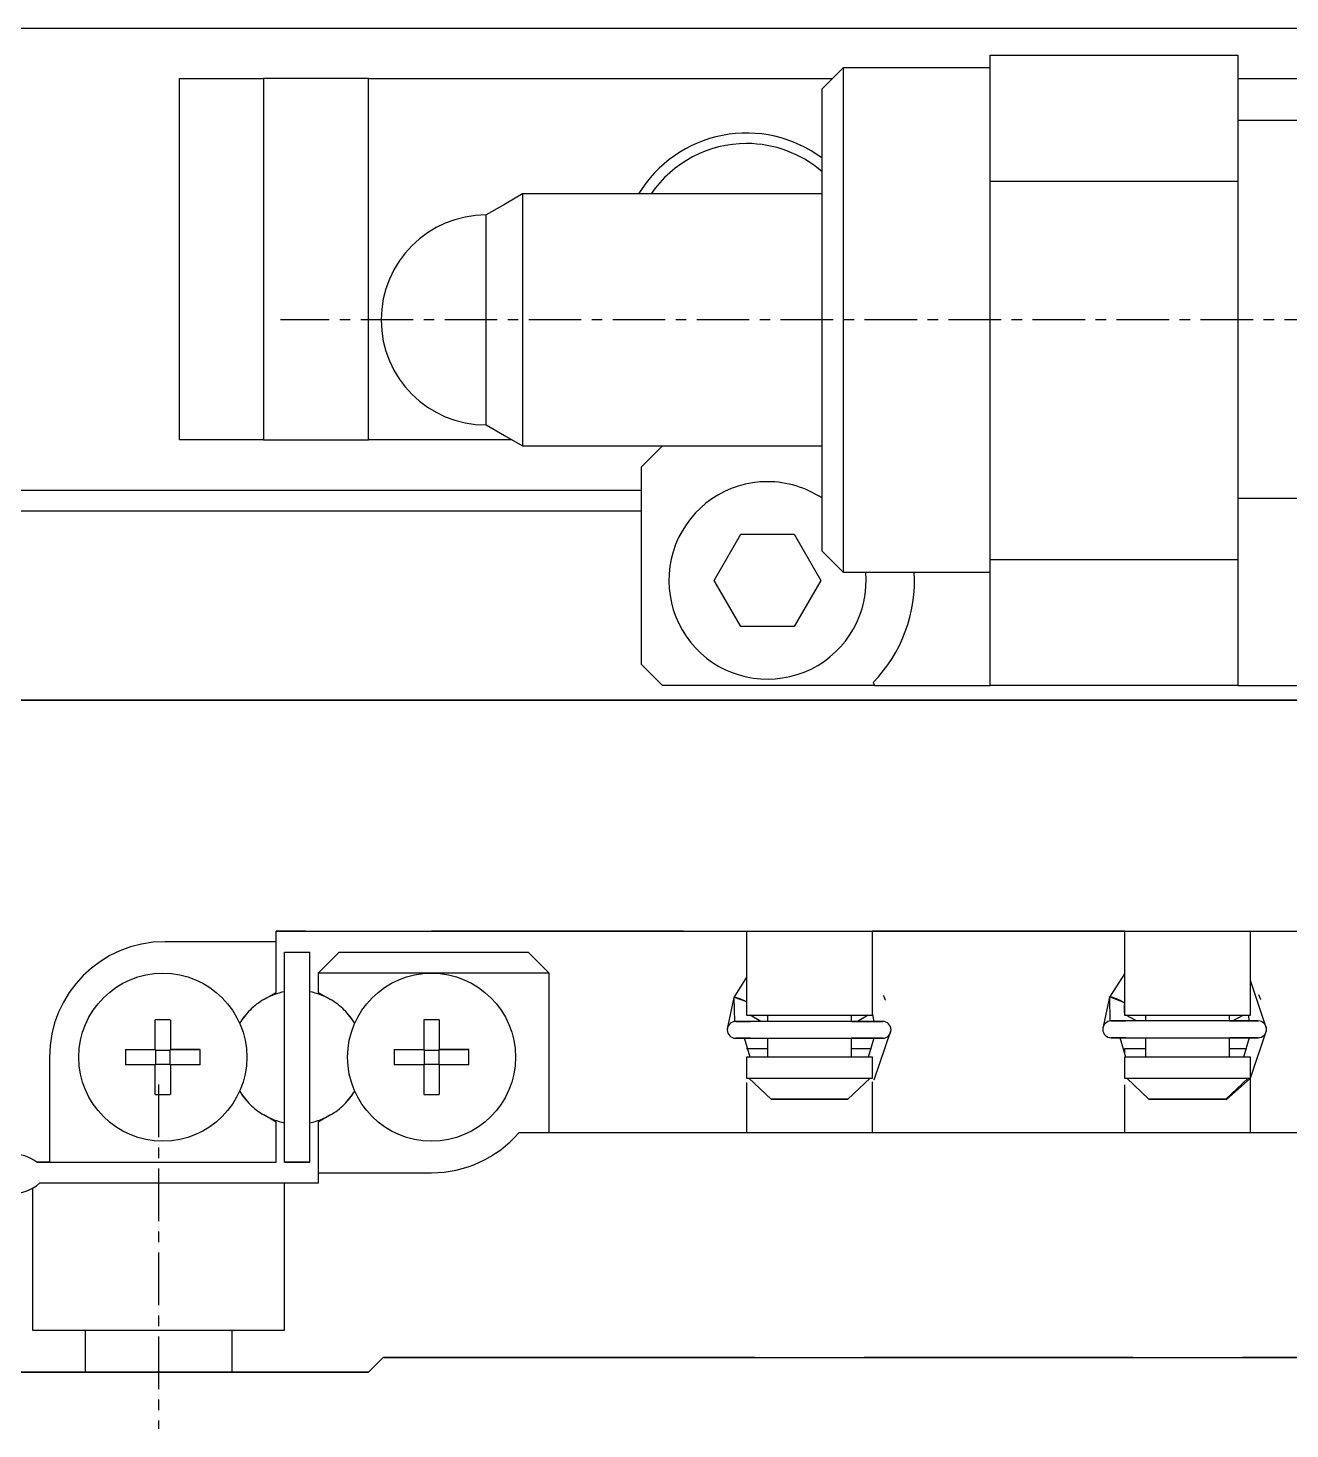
# Model space of a CAD drawing. Extents: x 372 to 608, y 46 to 208.
# Drawn here: x 392.66 to 422.71, y 94.65 to 128 of the extents above; entities that cross this region are included whole.
import ezdxf

# ---------------------------------------------------------------- set-up
doc = ezdxf.new("R2010")
doc.units = 0
doc.linetypes.add('CENTER', pattern=[2, 1.25, -0.25, 0.25, -0.25])
doc.layers.get('0').update_dxf_attribs({"linetype": 'CONTINUOUS'})
doc.layers.add('CENTER', color=1, linetype='CENTER')

msp = doc.modelspace()

# ---------------------------------------------------------------- linework, layer by layer
at = {"color": 7, "linetype": 'CONTINUOUS'}
for p, q in [((391.267, 128.002), (440.267, 128.002)), ((415.567, 124.352), (415.567, 127.352)), ((415.567, 127.352), (421.467, 127.352)), ((421.467, 127.352), (421.467, 124.352)), ((396.267, 126.802), (398.267, 126.802)), ((396.267, 118.202), (396.267, 126.802)), ((400.767, 126.802), (398.267, 126.802)), ((398.267, 126.802), (398.267, 118.202)), ((400.767, 118.202), (400.767, 126.802)), ((400.767, 126.802), (411.817, 126.802)), ((412.067, 127.052), (411.567, 126.552)), ((412.067, 127.052), (412.067, 115.052)), ((415.567, 127.052), (412.067, 127.052)), ((421.467, 126.802), (425.767, 126.802)), ((411.567, 115.552), (411.567, 126.552)), ((426.267, 125.802), (421.467, 125.802)), ((421.467, 124.352), (415.567, 124.352)), ((415.567, 115.352), (415.567, 124.352)), ((421.467, 124.352), (421.467, 115.352)), ((404, 123.802), (403.567, 123.552)), ((404.433, 124.052), (404, 123.802)), ((411.567, 124.052), (404.433, 124.052)), ((404.433, 124.052), (404.433, 121.025)), ((403.567, 121.029), (403.567, 123.552)), ((403.567, 118.552), (403.567, 121.029)), ((404.433, 121.025), (404.433, 118.052)), ((403.567, 118.552), (404, 118.302)), ((398.267, 118.202), (396.267, 118.202)), ((398.267, 118.202), (400.767, 118.202)), ((404.173, 118.202), (400.767, 118.202)), ((404, 118.302), (404.433, 118.052)), ((404.433, 118.052), (411.567, 118.052)), ((407.767, 118.052), (407.267, 117.552)), ((407.267, 112.852), (407.267, 117.552)), ((391.267, 117.002), (407.267, 117.002)), ((426.267, 116.802), (421.467, 116.802)), ((407.267, 116.502), (391.267, 116.502)), ((408.996, 114.852), (409.632, 115.952)), ((409.632, 115.952), (410.902, 115.952)), ((410.902, 115.952), (411.537, 114.852)), ((411.567, 115.552), (412.067, 115.052)), ((415.567, 115.352), (421.467, 115.352)), ((415.567, 112.352), (415.567, 115.352)), ((421.467, 115.352), (421.467, 112.352)), ((409.632, 113.752), (408.996, 114.852)), ((411.537, 114.852), (410.902, 113.752)), ((412.067, 115.052), (415.567, 115.052)), ((410.902, 113.752), (409.632, 113.752)), ((407.267, 112.852), (407.767, 112.352)), ((412.785, 112.421), (412.814, 112.352)), ((412.814, 112.352), (407.767, 112.352)), ((412.814, 112.352), (415.567, 112.352)), ((421.467, 112.352), (415.567, 112.352)), ((421.467, 112.352), (424.219, 112.352)), ((440.267, 112.002), (391.267, 112.002)), ((391.267, 112.002), (440.267, 112.002)), ((398.567, 106.502), (400.767, 106.502)), ((398.567, 106.252), (398.567, 106.502)), ((399.267, 106.502), (398.567, 106.502)), ((400.767, 106.502), (432.967, 106.502)), ((408.267, 106.502), (402.267, 106.502)), ((409.767, 106.502), (409.767, 104.502)), ((412.767, 104.502), (412.767, 106.502)), ((418.767, 106.502), (412.767, 106.502)), ((418.767, 106.502), (418.767, 104.502)), ((421.767, 104.502), (421.767, 106.502)), ((398.567, 106.252), (395.917, 106.252)), ((398.567, 106.252), (395.917, 106.252)), ((398.567, 105.046), (398.567, 106.252)), ((398.767, 106.002), (399.367, 106.002)), ((398.767, 101.002), (398.767, 106.002)), ((399.367, 101.002), (399.367, 106.002)), ((399.567, 105.502), (400.067, 106.002)), ((400.067, 106.002), (404.567, 106.002)), ((404.567, 106.002), (405.067, 105.502)), ((399.567, 105.502), (399.567, 105.046)), ((402.267, 105.502), (399.567, 105.502)), ((405.067, 105.502), (402.267, 105.502)), ((405.067, 101.702), (405.067, 105.502)), ((409.767, 105.408), (409.467, 104.921)), ((418.767, 105.484), (418.409, 104.931)), ((422.149, 104.187), (421.767, 105.325)), ((398.273, 104.877), (398.567, 105.046)), ((398.273, 104.877), (398.567, 105.046)), ((399.567, 105.046), (399.86, 104.877)), ((399.567, 105.046), (399.86, 104.877)), ((409.468, 104.923), (409.31, 104.181)), ((409.466, 104.921), (409.478, 104.352)), ((409.47, 104.925), (409.471, 104.93)), ((409.471, 104.93), (409.767, 104.826)), ((413.05, 104.921), (413.027, 104.974)), ((413.068, 104.877), (413.051, 104.921)), ((413.051, 104.917), (413.052, 104.92)), ((413.052, 104.92), (413.051, 104.919)), ((413.07, 104.874), (413.068, 104.877)), ((413.07, 104.872), (413.07, 104.874)), ((413.071, 104.869), (413.07, 104.872)), ((413.072, 104.867), (413.071, 104.869)), ((413.072, 104.866), (413.072, 104.867)), ((413.073, 104.864), (413.072, 104.866)), ((413.073, 104.863), (413.073, 104.864)), ((413.074, 104.862), (413.073, 104.863)), ((418.41, 104.934), (418.252, 104.192)), ((418.408, 104.932), (418.42, 104.362)), ((418.413, 104.94), (418.415, 104.942)), ((418.413, 104.935), (418.413, 104.94)), ((418.415, 104.942), (418.767, 104.801)), ((418.767, 104.57), (418.767, 104.751)), ((421.992, 104.932), (421.969, 104.984)), ((422.01, 104.888), (421.993, 104.932)), ((421.993, 104.928), (421.994, 104.93)), ((421.994, 104.93), (421.993, 104.93)), ((422.012, 104.885), (422.01, 104.888)), ((422.012, 104.883), (422.012, 104.885)), ((422.013, 104.88), (422.012, 104.883)), ((422.014, 104.878), (422.013, 104.88)), ((422.014, 104.876), (422.014, 104.878)), ((422.015, 104.875), (422.014, 104.876)), ((422.015, 104.874), (422.015, 104.875)), ((422.015, 104.873), (422.015, 104.874)), ((395.687, 103.682), (395.687, 104.388)), ((396.047, 104.388), (396.047, 103.682)), ((402.087, 103.682), (402.087, 104.388)), ((402.447, 104.388), (402.447, 103.682)), ((409.767, 104.502), (412.767, 104.502)), ((409.767, 104.502), (410.267, 104.502)), ((410.11, 104.354), (409.85, 104.502)), ((410.267, 104.502), (412.267, 104.502)), ((410.267, 104.502), (410.267, 104.354)), ((410.267, 104.502), (412.267, 104.502)), ((412.267, 104.502), (412.767, 104.502)), ((412.267, 104.354), (412.267, 104.502)), ((412.667, 104.502), (412.407, 104.354)), ((412.767, 104.515), (412.797, 104.354)), ((418.767, 104.502), (421.767, 104.502)), ((418.767, 104.502), (419.267, 104.502)), ((419.052, 104.365), (418.799, 104.502)), ((419.267, 104.502), (421.267, 104.502)), ((419.267, 104.502), (419.267, 104.365)), ((419.267, 104.502), (421.267, 104.502)), ((421.267, 104.502), (421.767, 104.502)), ((421.267, 104.365), (421.267, 104.502)), ((421.602, 104.502), (421.349, 104.365)), ((421.714, 104.502), (421.739, 104.365)), ((409.509, 104.354), (409.859, 104.354)), ((413.009, 104.354), (409.509, 104.354)), ((412.267, 104.354), (413.009, 104.354)), ((412.803, 102.966), (413.207, 104.126)), ((418.451, 104.365), (418.801, 104.365)), ((421.951, 104.365), (418.451, 104.365)), ((421.267, 104.365), (421.951, 104.365)), ((421.767, 103.006), (422.149, 104.137)), ((409.509, 103.954), (413.009, 103.954)), ((409.859, 103.954), (409.509, 103.954)), ((409.852, 103.502), (409.721, 103.954)), ((410.267, 103.954), (410.267, 103.502)), ((412.267, 103.502), (412.267, 103.954)), ((413.009, 103.954), (412.267, 103.954)), ((412.796, 103.954), (412.666, 103.502)), ((418.801, 103.965), (418.451, 103.965)), ((418.451, 103.965), (421.951, 103.965)), ((418.799, 103.502), (418.663, 103.965)), ((419.267, 103.965), (419.267, 103.502)), ((421.267, 103.502), (421.267, 103.965)), ((421.951, 103.965), (421.267, 103.965)), ((421.738, 103.965), (421.603, 103.502)), ((393.167, 103.502), (393.167, 101.002)), ((394.98, 103.682), (395.687, 103.682)), ((394.98, 103.682), (395.687, 103.682)), ((395.697, 103.672), (395.687, 103.682)), ((395.697, 103.332), (395.697, 103.672)), ((395.697, 103.672), (396.036, 103.672)), ((396.036, 103.672), (396.047, 103.682)), ((396.036, 103.672), (396.036, 103.332)), ((396.047, 103.682), (396.753, 103.682)), ((396.753, 103.682), (396.047, 103.682)), ((401.38, 103.682), (402.087, 103.682)), ((401.38, 103.682), (402.087, 103.682)), ((402.097, 103.672), (402.087, 103.682)), ((402.097, 103.332), (402.097, 103.672)), ((402.097, 103.672), (402.436, 103.672)), ((402.436, 103.672), (402.447, 103.682)), ((402.436, 103.672), (402.436, 103.332)), ((402.447, 103.682), (403.153, 103.682)), ((403.153, 103.682), (402.447, 103.682)), ((410.267, 103.702), (409.767, 103.702)), ((409.767, 103.502), (409.767, 103.002)), ((412.767, 103.502), (409.767, 103.502)), ((412.742, 103.702), (412.267, 103.702)), ((412.767, 103.002), (412.767, 103.502)), ((418.767, 103.702), (418.767, 103.576)), ((419.267, 103.702), (418.767, 103.702)), ((418.767, 103.502), (418.767, 103.002)), ((421.767, 103.502), (418.767, 103.502)), ((421.681, 103.702), (421.267, 103.702)), ((421.767, 103.002), (421.767, 103.502)), ((395.687, 103.322), (394.98, 103.322)), ((395.697, 103.332), (395.687, 103.322)), ((395.687, 102.616), (395.687, 103.322)), ((396.036, 103.332), (395.697, 103.332)), ((396.036, 103.332), (396.047, 103.322)), ((396.047, 103.322), (396.047, 102.616)), ((396.753, 103.322), (396.047, 103.322)), ((402.087, 103.322), (401.38, 103.322)), ((402.097, 103.332), (402.087, 103.322)), ((402.087, 102.616), (402.087, 103.322)), ((402.436, 103.332), (402.097, 103.332)), ((402.436, 103.332), (402.447, 103.322)), ((402.447, 103.322), (402.447, 102.616)), ((403.153, 103.322), (402.447, 103.322)), ((409.767, 103.002), (409.821, 103.002)), ((409.767, 102.9), (409.767, 101.702)), ((409.821, 103.002), (412.712, 103.002)), ((410.35, 102.502), (409.821, 103.002)), ((412.712, 103.002), (412.183, 102.502)), ((412.712, 103.002), (412.767, 103.002)), ((412.767, 101.702), (412.767, 102.919)), ((418.767, 103.002), (418.821, 103.002)), ((418.767, 102.845), (418.767, 101.702)), ((418.821, 103.002), (421.712, 103.002)), ((419.35, 102.502), (418.821, 103.002)), ((421.712, 103.002), (421.183, 102.502)), ((421.19, 102.486), (421.767, 103.006)), ((421.712, 103.002), (421.767, 103.002)), ((421.767, 101.702), (421.767, 103.002)), ((412.183, 102.502), (410.35, 102.502)), ((410.35, 102.502), (412.183, 102.502)), ((421.183, 102.502), (419.35, 102.502)), ((419.35, 102.502), (421.183, 102.502)), ((398.567, 101.957), (398.273, 102.127)), ((399.86, 102.127), (399.567, 101.957)), ((398.567, 101.002), (398.567, 101.957)), ((399.567, 101.957), (399.567, 100.752)), ((427.188, 101.702), (404.346, 101.702)), ((392.867, 101.002), (393.167, 101.002)), ((393.167, 101.002), (392.867, 101.002)), ((393.167, 101.002), (398.567, 101.002)), ((393.167, 101.002), (398.567, 101.002)), ((398.767, 101.002), (399.367, 101.002)), ((399.367, 101.002), (398.767, 101.002)), ((399.567, 100.752), (399.567, 100.502)), ((399.567, 100.752), (402.267, 100.752)), ((399.567, 100.502), (392.928, 100.502)), ((400.767, 96.002), (401.117, 96.352)), ((401.117, 96.352), (400.767, 96.002)), ((409.967, 96.352), (401.117, 96.352)), ((401.117, 96.352), (430.417, 96.352)), ((418.967, 96.352), (412.567, 96.352)), ((413.767, 96.352), (417.767, 96.352)), ((413.767, 96.352), (417.767, 96.352)), ((430.417, 96.352), (421.567, 96.352)), ((400.767, 96.002), (391.267, 96.002)), ((391.267, 96.002), (400.767, 96.002)), ((397.517, 96.002), (394.017, 96.002)), ((397.517, 96.002), (394.017, 96.002)), ((397.517, 96.002), (394.017, 96.002)), ((397.517, 96.002), (394.017, 96.002))]:
    msp.add_line(p, q, dxfattribs=at)
at = {"color": 3, "linetype": 'CONTINUOUS'}
for p, q in [((392.767, 100.386), (392.767, 97.002)), ((398.767, 97.002), (398.767, 100.502)), ((392.767, 97.002), (398.767, 97.002)), ((394.017, 97.002), (394.017, 96.002)), ((397.517, 96.002), (397.517, 97.002))]:
    msp.add_line(p, q, dxfattribs=at)
at = {"color": 7, "linetype": 'CONTINUOUS'}
for points in [[(409.766, 104.815, 0), (409.764, 104.816, 0), (409.762, 104.818, 0), (409.76, 104.819, 0), (409.756, 104.821, 0), (409.754, 104.822, 0), (409.752, 104.823, 0), (409.748, 104.825, 0), (409.746, 104.826, 0), (409.742, 104.828, 0), (409.74, 104.829, 0), (409.738, 104.831, 0), (409.734, 104.832, 0), (409.732, 104.833, 0), (409.728, 104.835, 0), (409.726, 104.836, 0), (409.722, 104.838, 0), (409.72, 104.839, 0), (409.716, 104.841, 0), (409.714, 104.842, 0), (409.71, 104.844, 0), (409.708, 104.845, 0), (409.704, 104.846, 0), (409.702, 104.848, 0), (409.698, 104.849, 0), (409.694, 104.851, 0), (409.692, 104.852, 0), (409.688, 104.854, 0), (409.686, 104.855, 0), (409.682, 104.856, 0), (409.68, 104.858, 0), (409.676, 104.859, 0), (409.672, 104.861, 0), (409.67, 104.862, 0), (409.666, 104.864, 0), (409.662, 104.865, 0), (409.66, 104.866, 0), (409.656, 104.868, 0), (409.654, 104.869, 0), (409.65, 104.87, 0), (409.646, 104.872, 0), (409.644, 104.873, 0), (409.64, 104.874, 0), (409.638, 104.876, 0), (409.634, 104.877, 0), (409.63, 104.878, 0), (409.628, 104.88, 0), (409.624, 104.881, 0), (409.62, 104.882, 0), (409.618, 104.884, 0), (409.614, 104.885, 0), (409.612, 104.886, 0), (409.608, 104.887, 0), (409.606, 104.888, 0), (409.602, 104.89, 0), (409.598, 104.891, 0), (409.596, 104.892, 0), (409.592, 104.893, 0), (409.59, 104.894, 0), (409.586, 104.895, 0), (409.584, 104.896, 0), (409.58, 104.898, 0), (409.578, 104.899, 0), (409.574, 104.9, 0), (409.572, 104.901, 0), (409.568, 104.902, 0), (409.566, 104.903, 0), (409.562, 104.904, 0), (409.56, 104.905, 0), (409.558, 104.906, 0), (409.554, 104.906, 0), (409.552, 104.907, 0), (409.548, 104.908, 0), (409.546, 104.909, 0), (409.544, 104.91, 0), (409.54, 104.911, 0), (409.538, 104.912, 0), (409.536, 104.912, 0), (409.534, 104.913, 0), (409.53, 104.914, 0), (409.528, 104.914, 0), (409.526, 104.915, 0), (409.524, 104.916, 0), (409.522, 104.916, 0), (409.518, 104.917, 0), (409.516, 104.918, 0), (409.514, 104.918, 0), (409.512, 104.919, 0), (409.51, 104.919, 0), (409.508, 104.92, 0), (409.506, 104.92, 0), (409.504, 104.921, 0), (409.502, 104.921, 0), (409.5, 104.922, 0), (409.498, 104.922, 0), (409.496, 104.922, 0), (409.494, 104.923, 0), (409.492, 104.923, 0), (409.492, 104.923, 0), (409.49, 104.923, 0), (409.488, 104.924, 0), (409.486, 104.924, 0), (409.484, 104.924, 0), (409.484, 104.924, 0), (409.482, 104.924, 0), (409.48, 104.924, 0), (409.48, 104.924, 0), (409.478, 104.925, 0), (409.478, 104.925, 0), (409.476, 104.925, 0), (409.476, 104.924, 0), (409.474, 104.924, 0), (409.474, 104.924, 0), (409.472, 104.924, 0), (409.472, 104.924, 0), (409.47, 104.924, 0), (409.47, 104.924, 0), (409.47, 104.924, 0), (409.468, 104.923, 0), (409.468, 104.923, 0), (409.468, 104.923, 0), (409.468, 104.922, 0), (409.466, 104.922, 0), (409.466, 104.922, 0), (409.466, 104.921, 0), (409.466, 104.921, 0), (409.466, 104.921, 0), (409.466, 104.92, 0), (409.466, 104.92, 0)], [(413.052, 104.92, 0), (413.052, 104.92, 0), (413.052, 104.92, 0), (413.052, 104.92, 0), (413.052, 104.92, 0), (413.052, 104.92, 0), (413.052, 104.92, 0), (413.052, 104.92, 0), (413.052, 104.92, 0), (413.052, 104.92, 0), (413.052, 104.92, 0), (413.052, 104.92, 0), (413.052, 104.92, 0), (413.052, 104.92, 0), (413.052, 104.92, 0), (413.052, 104.92, 0), (413.052, 104.92, 0), (413.052, 104.92, 0), (413.052, 104.92, 0), (413.052, 104.92, 0), (413.052, 104.92, 0), (413.052, 104.92, 0), (413.052, 104.92, 0), (413.052, 104.92, 0), (413.052, 104.92, 0), (413.052, 104.92, 0), (413.052, 104.92, 0), (413.052, 104.92, 0), (413.052, 104.92, 0), (413.052, 104.92, 0), (413.052, 104.92, 0), (413.052, 104.92, 0), (413.052, 104.92, 0), (413.052, 104.92, 0), (413.052, 104.92, 0), (413.052, 104.92, 0), (413.052, 104.92, 0), (413.052, 104.92, 0), (413.052, 104.92, 0), (413.052, 104.92, 0), (413.052, 104.92, 0), (413.052, 104.92, 0), (413.052, 104.92, 0), (413.052, 104.92, 0), (413.052, 104.92, 0), (413.052, 104.92, 0), (413.052, 104.92, 0), (413.052, 104.92, 0), (413.052, 104.92, 0), (413.052, 104.92, 0), (413.052, 104.92, 0), (413.052, 104.92, 0), (413.052, 104.92, 0), (413.052, 104.92, 0), (413.052, 104.92, 0), (413.052, 104.92, 0), (413.052, 104.92, 0), (413.052, 104.92, 0), (413.052, 104.92, 0), (413.052, 104.92, 0), (413.052, 104.92, 0), (413.052, 104.92, 0), (413.052, 104.92, 0), (413.052, 104.92, 0), (413.052, 104.92, 0), (413.052, 104.92, 0), (413.052, 104.92, 0), (413.052, 104.92, 0), (413.052, 104.92, 0), (413.052, 104.92, 0), (413.052, 104.92, 0), (413.052, 104.92, 0), (413.052, 104.92, 0), (413.052, 104.92, 0), (413.052, 104.92, 0), (413.052, 104.92, 0), (413.052, 104.92, 0), (413.052, 104.92, 0), (413.052, 104.92, 0), (413.052, 104.92, 0), (413.052, 104.921, 0), (413.052, 104.921, 0), (413.052, 104.921, 0), (413.052, 104.921, 0), (413.052, 104.921, 0), (413.052, 104.921, 0), (413.052, 104.921, 0), (413.052, 104.921, 0), (413.052, 104.921, 0), (413.052, 104.921, 0), (413.052, 104.921, 0), (413.052, 104.921, 0), (413.052, 104.921, 0), (413.052, 104.921, 0), (413.052, 104.921, 0), (413.052, 104.921, 0), (413.052, 104.921, 0), (413.052, 104.921, 0), (413.052, 104.921, 0), (413.052, 104.921, 0), (413.052, 104.921, 0), (413.052, 104.921, 0), (413.052, 104.921, 0), (413.052, 104.921, 0), (413.052, 104.921, 0), (413.052, 104.921, 0), (413.052, 104.921, 0), (413.052, 104.921, 0), (413.052, 104.921, 0), (413.052, 104.921, 0), (413.052, 104.921, 0), (413.052, 104.921, 0), (413.052, 104.921, 0), (413.052, 104.921, 0), (413.052, 104.921, 0), (413.052, 104.921, 0), (413.052, 104.921, 0), (413.052, 104.921, 0), (413.052, 104.921, 0), (413.052, 104.921, 0), (413.052, 104.921, 0), (413.052, 104.921, 0), (413.052, 104.921, 0), (413.052, 104.921, 0), (413.052, 104.921, 0), (413.052, 104.921, 0), (413.052, 104.921, 0), (413.052, 104.921, 0), (413.052, 104.921, 0)], [(418.766, 104.789, 0), (418.766, 104.79, 0), (418.764, 104.791, 0), (418.762, 104.792, 0), (418.762, 104.793, 0), (418.76, 104.794, 0), (418.758, 104.796, 0), (418.756, 104.797, 0), (418.754, 104.798, 0), (418.752, 104.8, 0), (418.75, 104.801, 0), (418.748, 104.803, 0), (418.746, 104.804, 0), (418.744, 104.806, 0), (418.742, 104.807, 0), (418.738, 104.809, 0), (418.736, 104.81, 0), (418.734, 104.812, 0), (418.732, 104.813, 0), (418.728, 104.815, 0), (418.726, 104.816, 0), (418.722, 104.818, 0), (418.72, 104.82, 0), (418.716, 104.821, 0), (418.714, 104.823, 0), (418.71, 104.825, 0), (418.708, 104.826, 0), (418.704, 104.828, 0), (418.702, 104.83, 0), (418.698, 104.832, 0), (418.694, 104.833, 0), (418.692, 104.835, 0), (418.688, 104.837, 0), (418.684, 104.839, 0), (418.68, 104.84, 0), (418.678, 104.842, 0), (418.674, 104.844, 0), (418.67, 104.846, 0), (418.666, 104.848, 0), (418.662, 104.849, 0), (418.658, 104.851, 0), (418.656, 104.853, 0), (418.652, 104.855, 0), (418.648, 104.857, 0), (418.644, 104.858, 0), (418.64, 104.86, 0), (418.636, 104.862, 0), (418.632, 104.864, 0), (418.628, 104.866, 0), (418.624, 104.867, 0), (418.62, 104.869, 0), (418.616, 104.871, 0), (418.612, 104.873, 0), (418.608, 104.875, 0), (418.604, 104.876, 0), (418.6, 104.878, 0), (418.596, 104.88, 0), (418.592, 104.881, 0), (418.588, 104.883, 0), (418.584, 104.885, 0), (418.58, 104.886, 0), (418.576, 104.888, 0), (418.572, 104.89, 0), (418.568, 104.891, 0), (418.564, 104.893, 0), (418.56, 104.895, 0), (418.556, 104.896, 0), (418.552, 104.898, 0), (418.548, 104.899, 0), (418.544, 104.901, 0), (418.54, 104.902, 0), (418.536, 104.904, 0), (418.532, 104.905, 0), (418.528, 104.906, 0), (418.524, 104.908, 0), (418.52, 104.909, 0), (418.516, 104.91, 0), (418.512, 104.912, 0), (418.51, 104.913, 0), (418.506, 104.914, 0), (418.502, 104.915, 0), (418.498, 104.916, 0), (418.496, 104.918, 0), (418.492, 104.919, 0), (418.488, 104.92, 0), (418.484, 104.921, 0), (418.482, 104.922, 0), (418.478, 104.923, 0), (418.476, 104.924, 0), (418.472, 104.925, 0), (418.47, 104.926, 0), (418.466, 104.926, 0), (418.464, 104.927, 0), (418.46, 104.928, 0), (418.458, 104.929, 0), (418.454, 104.929, 0), (418.452, 104.93, 0), (418.45, 104.931, 0), (418.446, 104.931, 0), (418.444, 104.932, 0), (418.442, 104.932, 0), (418.44, 104.933, 0), (418.438, 104.933, 0), (418.436, 104.934, 0), (418.434, 104.934, 0), (418.432, 104.934, 0), (418.43, 104.934, 0), (418.428, 104.935, 0), (418.426, 104.935, 0), (418.424, 104.935, 0), (418.422, 104.935, 0), (418.42, 104.935, 0), (418.42, 104.935, 0), (418.418, 104.935, 0), (418.416, 104.935, 0), (418.416, 104.935, 0), (418.414, 104.935, 0), (418.414, 104.935, 0), (418.412, 104.935, 0), (418.412, 104.934, 0), (418.41, 104.934, 0), (418.41, 104.934, 0), (418.41, 104.933, 0), (418.408, 104.933, 0), (418.408, 104.933, 0), (418.408, 104.932, 0), (418.408, 104.932, 0), (418.408, 104.931, 0), (418.408, 104.93, 0)], [(421.994, 104.93, 0), (421.994, 104.93, 0), (421.994, 104.93, 0), (421.994, 104.93, 0), (421.994, 104.93, 0), (421.994, 104.93, 0), (421.994, 104.93, 0), (421.994, 104.93, 0), (421.994, 104.93, 0), (421.994, 104.93, 0), (421.994, 104.931, 0), (421.994, 104.931, 0), (421.994, 104.931, 0), (421.994, 104.931, 0), (421.994, 104.931, 0), (421.994, 104.931, 0), (421.994, 104.931, 0), (421.994, 104.931, 0), (421.994, 104.931, 0), (421.994, 104.931, 0), (421.994, 104.931, 0), (421.994, 104.931, 0), (421.994, 104.931, 0), (421.994, 104.931, 0), (421.994, 104.931, 0), (421.994, 104.931, 0), (421.994, 104.931, 0), (421.994, 104.931, 0), (421.994, 104.931, 0), (421.994, 104.931, 0), (421.994, 104.931, 0), (421.994, 104.931, 0), (421.994, 104.931, 0), (421.994, 104.931, 0), (421.994, 104.931, 0), (421.994, 104.931, 0), (421.994, 104.931, 0), (421.994, 104.931, 0), (421.994, 104.931, 0), (421.994, 104.931, 0), (421.994, 104.931, 0), (421.994, 104.931, 0), (421.994, 104.931, 0), (421.994, 104.931, 0), (421.994, 104.931, 0), (421.994, 104.931, 0), (421.994, 104.931, 0), (421.994, 104.931, 0), (421.994, 104.931, 0), (421.994, 104.931, 0), (421.994, 104.931, 0), (421.994, 104.931, 0), (421.994, 104.931, 0), (421.994, 104.931, 0), (421.994, 104.931, 0), (421.994, 104.931, 0), (421.994, 104.931, 0), (421.994, 104.931, 0), (421.994, 104.931, 0), (421.994, 104.931, 0), (421.994, 104.931, 0), (421.994, 104.931, 0), (421.994, 104.931, 0), (421.994, 104.931, 0), (421.994, 104.931, 0), (421.994, 104.931, 0), (421.994, 104.931, 0), (421.994, 104.931, 0), (421.994, 104.931, 0), (421.994, 104.931, 0), (421.994, 104.931, 0), (421.994, 104.931, 0), (421.994, 104.931, 0), (421.994, 104.931, 0), (421.994, 104.931, 0), (421.994, 104.931, 0), (421.994, 104.931, 0), (421.994, 104.931, 0), (421.994, 104.931, 0), (421.994, 104.931, 0), (421.994, 104.931, 0), (421.994, 104.931, 0), (421.994, 104.931, 0), (421.994, 104.931, 0), (421.994, 104.931, 0), (421.994, 104.931, 0), (421.994, 104.931, 0), (421.994, 104.931, 0), (421.994, 104.931, 0), (421.994, 104.931, 0), (421.994, 104.931, 0), (421.994, 104.931, 0), (421.994, 104.931, 0), (421.994, 104.931, 0), (421.994, 104.931, 0), (421.994, 104.931, 0), (421.994, 104.931, 0), (421.994, 104.931, 0), (421.994, 104.931, 0), (421.994, 104.931, 0), (421.994, 104.931, 0), (421.994, 104.931, 0), (421.994, 104.931, 0), (421.994, 104.931, 0), (421.994, 104.931, 0), (421.994, 104.931, 0), (421.994, 104.932, 0), (421.994, 104.932, 0), (421.994, 104.932, 0), (421.994, 104.932, 0), (421.994, 104.932, 0), (421.994, 104.932, 0), (421.994, 104.932, 0), (421.994, 104.932, 0), (421.994, 104.932, 0), (421.994, 104.932, 0), (421.994, 104.932, 0), (421.994, 104.932, 0), (421.994, 104.932, 0), (421.994, 104.932, 0), (421.994, 104.932, 0), (421.994, 104.932, 0), (421.994, 104.932, 0), (421.994, 104.932, 0), (421.994, 104.932, 0), (421.994, 104.932, 0), (421.994, 104.932, 0), (421.994, 104.932, 0), (421.994, 104.932, 0)], [(396.046, 104.388, 0), (396.044, 104.388, 0), (396.042, 104.388, 0), (396.038, 104.388, 0), (396.036, 104.388, 0), (396.032, 104.389, 0), (396.03, 104.389, 0), (396.028, 104.389, 0), (396.024, 104.389, 0), (396.022, 104.389, 0), (396.018, 104.389, 0), (396.016, 104.389, 0), (396.014, 104.389, 0), (396.01, 104.389, 0), (396.008, 104.389, 0), (396.004, 104.389, 0), (396.002, 104.389, 0), (395.998, 104.389, 0), (395.996, 104.389, 0), (395.994, 104.389, 0), (395.99, 104.389, 0), (395.988, 104.389, 0), (395.984, 104.389, 0), (395.982, 104.39, 0), (395.98, 104.39, 0), (395.976, 104.39, 0), (395.974, 104.39, 0), (395.97, 104.39, 0), (395.968, 104.39, 0), (395.966, 104.39, 0), (395.962, 104.39, 0), (395.96, 104.39, 0), (395.956, 104.39, 0), (395.954, 104.39, 0), (395.952, 104.39, 0), (395.948, 104.39, 0), (395.946, 104.39, 0), (395.942, 104.39, 0), (395.94, 104.39, 0), (395.938, 104.39, 0), (395.934, 104.39, 0), (395.932, 104.39, 0), (395.928, 104.39, 0), (395.926, 104.39, 0), (395.924, 104.39, 0), (395.92, 104.39, 0), (395.918, 104.39, 0), (395.914, 104.39, 0), (395.912, 104.39, 0), (395.908, 104.39, 0), (395.906, 104.39, 0), (395.904, 104.39, 0), (395.9, 104.39, 0), (395.898, 104.39, 0), (395.894, 104.39, 0), (395.892, 104.39, 0), (395.89, 104.39, 0), (395.886, 104.39, 0), (395.884, 104.39, 0), (395.88, 104.39, 0), (395.878, 104.39, 0), (395.876, 104.39, 0), (395.872, 104.39, 0), (395.87, 104.39, 0), (395.866, 104.39, 0), (395.864, 104.39, 0), (395.862, 104.39, 0), (395.858, 104.39, 0), (395.856, 104.39, 0), (395.852, 104.39, 0), (395.85, 104.39, 0), (395.848, 104.39, 0), (395.844, 104.39, 0), (395.842, 104.39, 0), (395.838, 104.39, 0), (395.836, 104.39, 0), (395.834, 104.39, 0), (395.83, 104.39, 0), (395.828, 104.39, 0), (395.824, 104.39, 0), (395.822, 104.39, 0), (395.818, 104.39, 0), (395.816, 104.39, 0), (395.814, 104.39, 0), (395.81, 104.39, 0), (395.808, 104.39, 0), (395.804, 104.39, 0), (395.802, 104.39, 0), (395.8, 104.39, 0), (395.796, 104.39, 0), (395.794, 104.39, 0), (395.79, 104.39, 0), (395.788, 104.39, 0), (395.786, 104.39, 0), (395.782, 104.39, 0), (395.78, 104.39, 0), (395.776, 104.39, 0), (395.774, 104.39, 0), (395.772, 104.39, 0), (395.768, 104.39, 0), (395.766, 104.39, 0), (395.762, 104.39, 0), (395.76, 104.39, 0), (395.758, 104.39, 0), (395.754, 104.39, 0), (395.752, 104.39, 0), (395.748, 104.389, 0), (395.746, 104.389, 0), (395.742, 104.389, 0), (395.74, 104.389, 0), (395.738, 104.389, 0), (395.734, 104.389, 0), (395.732, 104.389, 0), (395.728, 104.389, 0), (395.726, 104.389, 0), (395.724, 104.389, 0), (395.72, 104.389, 0), (395.718, 104.389, 0), (395.714, 104.389, 0), (395.712, 104.389, 0), (395.71, 104.389, 0), (395.706, 104.389, 0), (395.704, 104.389, 0), (395.7, 104.389, 0), (395.698, 104.388, 0), (395.696, 104.388, 0), (395.692, 104.388, 0), (395.69, 104.388, 0), (395.686, 104.388, 0)], [(402.446, 104.388, 0), (402.444, 104.388, 0), (402.442, 104.388, 0), (402.438, 104.388, 0), (402.436, 104.388, 0), (402.432, 104.389, 0), (402.43, 104.389, 0), (402.428, 104.389, 0), (402.424, 104.389, 0), (402.422, 104.389, 0), (402.418, 104.389, 0), (402.416, 104.389, 0), (402.414, 104.389, 0), (402.41, 104.389, 0), (402.408, 104.389, 0), (402.404, 104.389, 0), (402.402, 104.389, 0), (402.398, 104.389, 0), (402.396, 104.389, 0), (402.394, 104.389, 0), (402.39, 104.389, 0), (402.388, 104.389, 0), (402.384, 104.389, 0), (402.382, 104.39, 0), (402.38, 104.39, 0), (402.376, 104.39, 0), (402.374, 104.39, 0), (402.37, 104.39, 0), (402.368, 104.39, 0), (402.366, 104.39, 0), (402.362, 104.39, 0), (402.36, 104.39, 0), (402.356, 104.39, 0), (402.354, 104.39, 0), (402.352, 104.39, 0), (402.348, 104.39, 0), (402.346, 104.39, 0), (402.342, 104.39, 0), (402.34, 104.39, 0), (402.338, 104.39, 0), (402.334, 104.39, 0), (402.332, 104.39, 0), (402.328, 104.39, 0), (402.326, 104.39, 0), (402.324, 104.39, 0), (402.32, 104.39, 0), (402.318, 104.39, 0), (402.314, 104.39, 0), (402.312, 104.39, 0), (402.308, 104.39, 0), (402.306, 104.39, 0), (402.304, 104.39, 0), (402.3, 104.39, 0), (402.298, 104.39, 0), (402.294, 104.39, 0), (402.292, 104.39, 0), (402.29, 104.39, 0), (402.286, 104.39, 0), (402.284, 104.39, 0), (402.28, 104.39, 0), (402.278, 104.39, 0), (402.276, 104.39, 0), (402.272, 104.39, 0), (402.27, 104.39, 0), (402.266, 104.39, 0), (402.264, 104.39, 0), (402.262, 104.39, 0), (402.258, 104.39, 0), (402.256, 104.39, 0), (402.252, 104.39, 0), (402.25, 104.39, 0), (402.248, 104.39, 0), (402.244, 104.39, 0), (402.242, 104.39, 0), (402.238, 104.39, 0), (402.236, 104.39, 0), (402.234, 104.39, 0), (402.23, 104.39, 0), (402.228, 104.39, 0), (402.224, 104.39, 0), (402.222, 104.39, 0), (402.218, 104.39, 0), (402.216, 104.39, 0), (402.214, 104.39, 0), (402.21, 104.39, 0), (402.208, 104.39, 0), (402.204, 104.39, 0), (402.202, 104.39, 0), (402.2, 104.39, 0), (402.196, 104.39, 0), (402.194, 104.39, 0), (402.19, 104.39, 0), (402.188, 104.39, 0), (402.186, 104.39, 0), (402.182, 104.39, 0), (402.18, 104.39, 0), (402.176, 104.39, 0), (402.174, 104.39, 0), (402.172, 104.39, 0), (402.168, 104.39, 0), (402.166, 104.39, 0), (402.162, 104.39, 0), (402.16, 104.39, 0), (402.158, 104.39, 0), (402.154, 104.39, 0), (402.152, 104.39, 0), (402.148, 104.389, 0), (402.146, 104.389, 0), (402.142, 104.389, 0), (402.14, 104.389, 0), (402.138, 104.389, 0), (402.134, 104.389, 0), (402.132, 104.389, 0), (402.128, 104.389, 0), (402.126, 104.389, 0), (402.124, 104.389, 0), (402.12, 104.389, 0), (402.118, 104.389, 0), (402.114, 104.389, 0), (402.112, 104.389, 0), (402.11, 104.389, 0), (402.106, 104.389, 0), (402.104, 104.389, 0), (402.1, 104.389, 0), (402.098, 104.388, 0), (402.096, 104.388, 0), (402.092, 104.388, 0), (402.09, 104.388, 0), (402.086, 104.388, 0)], [(394.98, 103.682, 0), (394.98, 103.679, 0), (394.98, 103.676, 0), (394.98, 103.673, 0), (394.98, 103.671, 0), (394.98, 103.668, 0), (394.98, 103.665, 0), (394.98, 103.662, 0), (394.98, 103.659, 0), (394.98, 103.657, 0), (394.98, 103.654, 0), (394.98, 103.651, 0), (394.98, 103.648, 0), (394.98, 103.645, 0), (394.98, 103.642, 0), (394.98, 103.64, 0), (394.98, 103.637, 0), (394.98, 103.634, 0), (394.98, 103.631, 0), (394.98, 103.628, 0), (394.98, 103.626, 0), (394.98, 103.623, 0), (394.98, 103.62, 0), (394.98, 103.617, 0), (394.98, 103.614, 0), (394.978, 103.612, 0), (394.978, 103.609, 0), (394.978, 103.606, 0), (394.978, 103.603, 0), (394.978, 103.6, 0), (394.978, 103.597, 0), (394.978, 103.595, 0), (394.978, 103.592, 0), (394.978, 103.589, 0), (394.978, 103.586, 0), (394.978, 103.583, 0), (394.978, 103.581, 0), (394.978, 103.578, 0), (394.978, 103.575, 0), (394.978, 103.572, 0), (394.978, 103.569, 0), (394.978, 103.567, 0), (394.978, 103.564, 0), (394.978, 103.561, 0), (394.978, 103.558, 0), (394.978, 103.555, 0), (394.978, 103.552, 0), (394.978, 103.55, 0), (394.978, 103.547, 0), (394.978, 103.544, 0), (394.978, 103.541, 0), (394.978, 103.538, 0), (394.978, 103.536, 0), (394.978, 103.533, 0), (394.978, 103.53, 0), (394.978, 103.527, 0), (394.978, 103.524, 0), (394.978, 103.522, 0), (394.978, 103.519, 0), (394.978, 103.516, 0), (394.978, 103.513, 0), (394.978, 103.51, 0), (394.978, 103.507, 0), (394.978, 103.505, 0), (394.978, 103.502, 0), (394.978, 103.499, 0), (394.978, 103.496, 0), (394.978, 103.493, 0), (394.978, 103.491, 0), (394.978, 103.488, 0), (394.978, 103.485, 0), (394.978, 103.482, 0), (394.978, 103.479, 0), (394.978, 103.476, 0), (394.978, 103.474, 0), (394.978, 103.471, 0), (394.978, 103.468, 0), (394.978, 103.465, 0), (394.978, 103.462, 0), (394.978, 103.46, 0), (394.978, 103.457, 0), (394.978, 103.454, 0), (394.978, 103.451, 0), (394.978, 103.448, 0), (394.978, 103.446, 0), (394.978, 103.443, 0), (394.978, 103.44, 0), (394.978, 103.437, 0), (394.978, 103.434, 0), (394.978, 103.431, 0), (394.978, 103.429, 0), (394.978, 103.426, 0), (394.978, 103.423, 0), (394.978, 103.42, 0), (394.978, 103.417, 0), (394.978, 103.415, 0), (394.978, 103.412, 0), (394.978, 103.409, 0), (394.978, 103.406, 0), (394.978, 103.403, 0), (394.978, 103.401, 0), (394.978, 103.398, 0), (394.978, 103.395, 0), (394.978, 103.392, 0), (394.98, 103.389, 0), (394.98, 103.386, 0), (394.98, 103.384, 0), (394.98, 103.381, 0), (394.98, 103.378, 0), (394.98, 103.375, 0), (394.98, 103.372, 0), (394.98, 103.37, 0), (394.98, 103.367, 0), (394.98, 103.364, 0), (394.98, 103.361, 0), (394.98, 103.358, 0), (394.98, 103.356, 0), (394.98, 103.353, 0), (394.98, 103.35, 0), (394.98, 103.347, 0), (394.98, 103.344, 0), (394.98, 103.341, 0), (394.98, 103.339, 0), (394.98, 103.336, 0), (394.98, 103.333, 0), (394.98, 103.33, 0), (394.98, 103.327, 0), (394.98, 103.325, 0), (394.98, 103.322, 0)], [(396.754, 103.322, 0), (396.754, 103.325, 0), (396.754, 103.327, 0), (396.754, 103.33, 0), (396.754, 103.333, 0), (396.754, 103.336, 0), (396.754, 103.339, 0), (396.754, 103.341, 0), (396.754, 103.344, 0), (396.754, 103.347, 0), (396.754, 103.35, 0), (396.754, 103.353, 0), (396.754, 103.356, 0), (396.754, 103.358, 0), (396.754, 103.361, 0), (396.754, 103.364, 0), (396.754, 103.367, 0), (396.754, 103.37, 0), (396.754, 103.372, 0), (396.754, 103.375, 0), (396.754, 103.378, 0), (396.754, 103.381, 0), (396.754, 103.384, 0), (396.754, 103.386, 0), (396.754, 103.389, 0), (396.754, 103.392, 0), (396.754, 103.395, 0), (396.754, 103.398, 0), (396.754, 103.401, 0), (396.754, 103.403, 0), (396.754, 103.406, 0), (396.754, 103.409, 0), (396.754, 103.412, 0), (396.754, 103.415, 0), (396.754, 103.417, 0), (396.754, 103.42, 0), (396.754, 103.423, 0), (396.754, 103.426, 0), (396.756, 103.429, 0), (396.756, 103.431, 0), (396.756, 103.434, 0), (396.756, 103.437, 0), (396.756, 103.44, 0), (396.756, 103.443, 0), (396.756, 103.446, 0), (396.756, 103.448, 0), (396.756, 103.451, 0), (396.756, 103.454, 0), (396.756, 103.457, 0), (396.756, 103.46, 0), (396.756, 103.462, 0), (396.756, 103.465, 0), (396.756, 103.468, 0), (396.756, 103.471, 0), (396.756, 103.474, 0), (396.756, 103.476, 0), (396.756, 103.479, 0), (396.756, 103.482, 0), (396.756, 103.485, 0), (396.756, 103.488, 0), (396.756, 103.491, 0), (396.756, 103.493, 0), (396.756, 103.496, 0), (396.756, 103.499, 0), (396.756, 103.502, 0), (396.756, 103.505, 0), (396.756, 103.507, 0), (396.756, 103.51, 0), (396.756, 103.513, 0), (396.756, 103.516, 0), (396.756, 103.519, 0), (396.756, 103.522, 0), (396.756, 103.524, 0), (396.756, 103.527, 0), (396.756, 103.53, 0), (396.756, 103.533, 0), (396.756, 103.536, 0), (396.756, 103.538, 0), (396.756, 103.541, 0), (396.756, 103.544, 0), (396.756, 103.547, 0), (396.756, 103.55, 0), (396.756, 103.552, 0), (396.756, 103.555, 0), (396.756, 103.558, 0), (396.756, 103.561, 0), (396.756, 103.564, 0), (396.756, 103.567, 0), (396.756, 103.569, 0), (396.756, 103.572, 0), (396.756, 103.575, 0), (396.754, 103.578, 0), (396.754, 103.581, 0), (396.754, 103.583, 0), (396.754, 103.586, 0), (396.754, 103.589, 0), (396.754, 103.592, 0), (396.754, 103.595, 0), (396.754, 103.597, 0), (396.754, 103.6, 0), (396.754, 103.603, 0), (396.754, 103.606, 0), (396.754, 103.609, 0), (396.754, 103.612, 0), (396.754, 103.614, 0), (396.754, 103.617, 0), (396.754, 103.62, 0), (396.754, 103.623, 0), (396.754, 103.626, 0), (396.754, 103.628, 0), (396.754, 103.631, 0), (396.754, 103.634, 0), (396.754, 103.637, 0), (396.754, 103.64, 0), (396.754, 103.642, 0), (396.754, 103.645, 0), (396.754, 103.648, 0), (396.754, 103.651, 0), (396.754, 103.654, 0), (396.754, 103.657, 0), (396.754, 103.659, 0), (396.754, 103.662, 0), (396.754, 103.665, 0), (396.754, 103.668, 0), (396.754, 103.671, 0), (396.754, 103.673, 0), (396.754, 103.676, 0), (396.754, 103.679, 0), (396.754, 103.682, 0)], [(401.38, 103.682, 0), (401.38, 103.679, 0), (401.38, 103.676, 0), (401.38, 103.673, 0), (401.38, 103.671, 0), (401.38, 103.668, 0), (401.38, 103.665, 0), (401.38, 103.662, 0), (401.38, 103.659, 0), (401.38, 103.657, 0), (401.38, 103.654, 0), (401.38, 103.651, 0), (401.38, 103.648, 0), (401.38, 103.645, 0), (401.38, 103.642, 0), (401.38, 103.64, 0), (401.38, 103.637, 0), (401.38, 103.634, 0), (401.38, 103.631, 0), (401.38, 103.628, 0), (401.38, 103.626, 0), (401.38, 103.623, 0), (401.38, 103.62, 0), (401.38, 103.617, 0), (401.38, 103.614, 0), (401.378, 103.612, 0), (401.378, 103.609, 0), (401.378, 103.606, 0), (401.378, 103.603, 0), (401.378, 103.6, 0), (401.378, 103.597, 0), (401.378, 103.595, 0), (401.378, 103.592, 0), (401.378, 103.589, 0), (401.378, 103.586, 0), (401.378, 103.583, 0), (401.378, 103.581, 0), (401.378, 103.578, 0), (401.378, 103.575, 0), (401.378, 103.572, 0), (401.378, 103.569, 0), (401.378, 103.567, 0), (401.378, 103.564, 0), (401.378, 103.561, 0), (401.378, 103.558, 0), (401.378, 103.555, 0), (401.378, 103.552, 0), (401.378, 103.55, 0), (401.378, 103.547, 0), (401.378, 103.544, 0), (401.378, 103.541, 0), (401.378, 103.538, 0), (401.378, 103.536, 0), (401.378, 103.533, 0), (401.378, 103.53, 0), (401.378, 103.527, 0), (401.378, 103.524, 0), (401.378, 103.522, 0), (401.378, 103.519, 0), (401.378, 103.516, 0), (401.378, 103.513, 0), (401.378, 103.51, 0), (401.378, 103.507, 0), (401.378, 103.505, 0), (401.378, 103.502, 0), (401.378, 103.499, 0), (401.378, 103.496, 0), (401.378, 103.493, 0), (401.378, 103.491, 0), (401.378, 103.488, 0), (401.378, 103.485, 0), (401.378, 103.482, 0), (401.378, 103.479, 0), (401.378, 103.476, 0), (401.378, 103.474, 0), (401.378, 103.471, 0), (401.378, 103.468, 0), (401.378, 103.465, 0), (401.378, 103.462, 0), (401.378, 103.46, 0), (401.378, 103.457, 0), (401.378, 103.454, 0), (401.378, 103.451, 0), (401.378, 103.448, 0), (401.378, 103.446, 0), (401.378, 103.443, 0), (401.378, 103.44, 0), (401.378, 103.437, 0), (401.378, 103.434, 0), (401.378, 103.431, 0), (401.378, 103.429, 0), (401.378, 103.426, 0), (401.378, 103.423, 0), (401.378, 103.42, 0), (401.378, 103.417, 0), (401.378, 103.415, 0), (401.378, 103.412, 0), (401.378, 103.409, 0), (401.378, 103.406, 0), (401.378, 103.403, 0), (401.378, 103.401, 0), (401.378, 103.398, 0), (401.378, 103.395, 0), (401.378, 103.392, 0), (401.38, 103.389, 0), (401.38, 103.386, 0), (401.38, 103.384, 0), (401.38, 103.381, 0), (401.38, 103.378, 0), (401.38, 103.375, 0), (401.38, 103.372, 0), (401.38, 103.37, 0), (401.38, 103.367, 0), (401.38, 103.364, 0), (401.38, 103.361, 0), (401.38, 103.358, 0), (401.38, 103.356, 0), (401.38, 103.353, 0), (401.38, 103.35, 0), (401.38, 103.347, 0), (401.38, 103.344, 0), (401.38, 103.341, 0), (401.38, 103.339, 0), (401.38, 103.336, 0), (401.38, 103.333, 0), (401.38, 103.33, 0), (401.38, 103.327, 0), (401.38, 103.325, 0), (401.38, 103.322, 0)], [(403.154, 103.322, 0), (403.154, 103.325, 0), (403.154, 103.327, 0), (403.154, 103.33, 0), (403.154, 103.333, 0), (403.154, 103.336, 0), (403.154, 103.339, 0), (403.154, 103.341, 0), (403.154, 103.344, 0), (403.154, 103.347, 0), (403.154, 103.35, 0), (403.154, 103.353, 0), (403.154, 103.356, 0), (403.154, 103.358, 0), (403.154, 103.361, 0), (403.154, 103.364, 0), (403.154, 103.367, 0), (403.154, 103.37, 0), (403.154, 103.372, 0), (403.154, 103.375, 0), (403.154, 103.378, 0), (403.154, 103.381, 0), (403.154, 103.384, 0), (403.154, 103.386, 0), (403.154, 103.389, 0), (403.154, 103.392, 0), (403.154, 103.395, 0), (403.154, 103.398, 0), (403.154, 103.401, 0), (403.154, 103.403, 0), (403.154, 103.406, 0), (403.154, 103.409, 0), (403.154, 103.412, 0), (403.154, 103.415, 0), (403.154, 103.417, 0), (403.154, 103.42, 0), (403.154, 103.423, 0), (403.154, 103.426, 0), (403.156, 103.429, 0), (403.156, 103.431, 0), (403.156, 103.434, 0), (403.156, 103.437, 0), (403.156, 103.44, 0), (403.156, 103.443, 0), (403.156, 103.446, 0), (403.156, 103.448, 0), (403.156, 103.451, 0), (403.156, 103.454, 0), (403.156, 103.457, 0), (403.156, 103.46, 0), (403.156, 103.462, 0), (403.156, 103.465, 0), (403.156, 103.468, 0), (403.156, 103.471, 0), (403.156, 103.474, 0), (403.156, 103.476, 0), (403.156, 103.479, 0), (403.156, 103.482, 0), (403.156, 103.485, 0), (403.156, 103.488, 0), (403.156, 103.491, 0), (403.156, 103.493, 0), (403.156, 103.496, 0), (403.156, 103.499, 0), (403.156, 103.502, 0), (403.156, 103.505, 0), (403.156, 103.507, 0), (403.156, 103.51, 0), (403.156, 103.513, 0), (403.156, 103.516, 0), (403.156, 103.519, 0), (403.156, 103.522, 0), (403.156, 103.524, 0), (403.156, 103.527, 0), (403.156, 103.53, 0), (403.156, 103.533, 0), (403.156, 103.536, 0), (403.156, 103.538, 0), (403.156, 103.541, 0), (403.156, 103.544, 0), (403.156, 103.547, 0), (403.156, 103.55, 0), (403.156, 103.552, 0), (403.156, 103.555, 0), (403.156, 103.558, 0), (403.156, 103.561, 0), (403.156, 103.564, 0), (403.156, 103.567, 0), (403.156, 103.569, 0), (403.156, 103.572, 0), (403.156, 103.575, 0), (403.154, 103.578, 0), (403.154, 103.581, 0), (403.154, 103.583, 0), (403.154, 103.586, 0), (403.154, 103.589, 0), (403.154, 103.592, 0), (403.154, 103.595, 0), (403.154, 103.597, 0), (403.154, 103.6, 0), (403.154, 103.603, 0), (403.154, 103.606, 0), (403.154, 103.609, 0), (403.154, 103.612, 0), (403.154, 103.614, 0), (403.154, 103.617, 0), (403.154, 103.62, 0), (403.154, 103.623, 0), (403.154, 103.626, 0), (403.154, 103.628, 0), (403.154, 103.631, 0), (403.154, 103.634, 0), (403.154, 103.637, 0), (403.154, 103.64, 0), (403.154, 103.642, 0), (403.154, 103.645, 0), (403.154, 103.648, 0), (403.154, 103.651, 0), (403.154, 103.654, 0), (403.154, 103.657, 0), (403.154, 103.659, 0), (403.154, 103.662, 0), (403.154, 103.665, 0), (403.154, 103.668, 0), (403.154, 103.671, 0), (403.154, 103.673, 0), (403.154, 103.676, 0), (403.154, 103.679, 0), (403.154, 103.682, 0)], [(395.686, 102.615, 0), (395.69, 102.615, 0), (395.692, 102.615, 0), (395.696, 102.615, 0), (395.698, 102.615, 0), (395.7, 102.615, 0), (395.704, 102.615, 0), (395.706, 102.615, 0), (395.71, 102.615, 0), (395.712, 102.615, 0), (395.714, 102.615, 0), (395.718, 102.615, 0), (395.72, 102.615, 0), (395.724, 102.615, 0), (395.726, 102.615, 0), (395.728, 102.615, 0), (395.732, 102.614, 0), (395.734, 102.614, 0), (395.738, 102.614, 0), (395.74, 102.614, 0), (395.742, 102.614, 0), (395.746, 102.614, 0), (395.748, 102.614, 0), (395.752, 102.614, 0), (395.754, 102.614, 0), (395.758, 102.614, 0), (395.76, 102.614, 0), (395.762, 102.614, 0), (395.766, 102.614, 0), (395.768, 102.614, 0), (395.772, 102.614, 0), (395.774, 102.614, 0), (395.776, 102.614, 0), (395.78, 102.614, 0), (395.782, 102.614, 0), (395.786, 102.614, 0), (395.788, 102.614, 0), (395.79, 102.614, 0), (395.794, 102.614, 0), (395.796, 102.614, 0), (395.8, 102.614, 0), (395.802, 102.613, 0), (395.804, 102.613, 0), (395.808, 102.613, 0), (395.81, 102.613, 0), (395.814, 102.613, 0), (395.816, 102.613, 0), (395.818, 102.613, 0), (395.822, 102.613, 0), (395.824, 102.613, 0), (395.828, 102.613, 0), (395.83, 102.613, 0), (395.834, 102.613, 0), (395.836, 102.613, 0), (395.838, 102.613, 0), (395.842, 102.613, 0), (395.844, 102.613, 0), (395.848, 102.613, 0), (395.85, 102.613, 0), (395.852, 102.613, 0), (395.856, 102.613, 0), (395.858, 102.613, 0), (395.862, 102.613, 0), (395.864, 102.613, 0), (395.866, 102.613, 0), (395.87, 102.613, 0), (395.872, 102.613, 0), (395.876, 102.613, 0), (395.878, 102.613, 0), (395.88, 102.613, 0), (395.884, 102.613, 0), (395.886, 102.613, 0), (395.89, 102.613, 0), (395.892, 102.613, 0), (395.894, 102.613, 0), (395.898, 102.613, 0), (395.9, 102.613, 0), (395.904, 102.613, 0), (395.906, 102.613, 0), (395.908, 102.613, 0), (395.912, 102.613, 0), (395.914, 102.613, 0), (395.918, 102.613, 0), (395.92, 102.613, 0), (395.924, 102.613, 0), (395.926, 102.613, 0), (395.928, 102.613, 0), (395.932, 102.613, 0), (395.934, 102.614, 0), (395.938, 102.614, 0), (395.94, 102.614, 0), (395.942, 102.614, 0), (395.946, 102.614, 0), (395.948, 102.614, 0), (395.952, 102.614, 0), (395.954, 102.614, 0), (395.956, 102.614, 0), (395.96, 102.614, 0), (395.962, 102.614, 0), (395.966, 102.614, 0), (395.968, 102.614, 0), (395.97, 102.614, 0), (395.974, 102.614, 0), (395.976, 102.614, 0), (395.98, 102.614, 0), (395.982, 102.614, 0), (395.984, 102.614, 0), (395.988, 102.614, 0), (395.99, 102.614, 0), (395.994, 102.614, 0), (395.996, 102.614, 0), (395.998, 102.614, 0), (396.002, 102.614, 0), (396.004, 102.615, 0), (396.008, 102.615, 0), (396.01, 102.615, 0), (396.014, 102.615, 0), (396.016, 102.615, 0), (396.018, 102.615, 0), (396.022, 102.615, 0), (396.024, 102.615, 0), (396.028, 102.615, 0), (396.03, 102.615, 0), (396.032, 102.615, 0), (396.036, 102.615, 0), (396.038, 102.615, 0), (396.042, 102.615, 0), (396.044, 102.615, 0), (396.046, 102.615, 0)], [(402.086, 102.615, 0), (402.09, 102.615, 0), (402.092, 102.615, 0), (402.096, 102.615, 0), (402.098, 102.615, 0), (402.1, 102.615, 0), (402.104, 102.615, 0), (402.106, 102.615, 0), (402.11, 102.615, 0), (402.112, 102.615, 0), (402.114, 102.615, 0), (402.118, 102.615, 0), (402.12, 102.615, 0), (402.124, 102.615, 0), (402.126, 102.615, 0), (402.128, 102.615, 0), (402.132, 102.614, 0), (402.134, 102.614, 0), (402.138, 102.614, 0), (402.14, 102.614, 0), (402.142, 102.614, 0), (402.146, 102.614, 0), (402.148, 102.614, 0), (402.152, 102.614, 0), (402.154, 102.614, 0), (402.158, 102.614, 0), (402.16, 102.614, 0), (402.162, 102.614, 0), (402.166, 102.614, 0), (402.168, 102.614, 0), (402.172, 102.614, 0), (402.174, 102.614, 0), (402.176, 102.614, 0), (402.18, 102.614, 0), (402.182, 102.614, 0), (402.186, 102.614, 0), (402.188, 102.614, 0), (402.19, 102.614, 0), (402.194, 102.614, 0), (402.196, 102.614, 0), (402.2, 102.614, 0), (402.202, 102.613, 0), (402.204, 102.613, 0), (402.208, 102.613, 0), (402.21, 102.613, 0), (402.214, 102.613, 0), (402.216, 102.613, 0), (402.218, 102.613, 0), (402.222, 102.613, 0), (402.224, 102.613, 0), (402.228, 102.613, 0), (402.23, 102.613, 0), (402.234, 102.613, 0), (402.236, 102.613, 0), (402.238, 102.613, 0), (402.242, 102.613, 0), (402.244, 102.613, 0), (402.248, 102.613, 0), (402.25, 102.613, 0), (402.252, 102.613, 0), (402.256, 102.613, 0), (402.258, 102.613, 0), (402.262, 102.613, 0), (402.264, 102.613, 0), (402.266, 102.613, 0), (402.27, 102.613, 0), (402.272, 102.613, 0), (402.276, 102.613, 0), (402.278, 102.613, 0), (402.28, 102.613, 0), (402.284, 102.613, 0), (402.286, 102.613, 0), (402.29, 102.613, 0), (402.292, 102.613, 0), (402.294, 102.613, 0), (402.298, 102.613, 0), (402.3, 102.613, 0), (402.304, 102.613, 0), (402.306, 102.613, 0), (402.308, 102.613, 0), (402.312, 102.613, 0), (402.314, 102.613, 0), (402.318, 102.613, 0), (402.32, 102.613, 0), (402.324, 102.613, 0), (402.326, 102.613, 0), (402.328, 102.613, 0), (402.332, 102.613, 0), (402.334, 102.614, 0), (402.338, 102.614, 0), (402.34, 102.614, 0), (402.342, 102.614, 0), (402.346, 102.614, 0), (402.348, 102.614, 0), (402.352, 102.614, 0), (402.354, 102.614, 0), (402.356, 102.614, 0), (402.36, 102.614, 0), (402.362, 102.614, 0), (402.366, 102.614, 0), (402.368, 102.614, 0), (402.37, 102.614, 0), (402.374, 102.614, 0), (402.376, 102.614, 0), (402.38, 102.614, 0), (402.382, 102.614, 0), (402.384, 102.614, 0), (402.388, 102.614, 0), (402.39, 102.614, 0), (402.394, 102.614, 0), (402.396, 102.614, 0), (402.398, 102.614, 0), (402.402, 102.614, 0), (402.404, 102.615, 0), (402.408, 102.615, 0), (402.41, 102.615, 0), (402.414, 102.615, 0), (402.416, 102.615, 0), (402.418, 102.615, 0), (402.422, 102.615, 0), (402.424, 102.615, 0), (402.428, 102.615, 0), (402.43, 102.615, 0), (402.432, 102.615, 0), (402.436, 102.615, 0), (402.438, 102.615, 0), (402.442, 102.615, 0), (402.444, 102.615, 0), (402.446, 102.615, 0)]]:
    msp.add_polyline3d(points, dxfattribs=at)
for centre in [(395.867, 103.502), (402.267, 103.502)]:
    msp.add_circle(centre, 2, dxfattribs=at)
for centre, radius, start, end in [((409.767, 122.502), 3, 53.1301, 148.8911), ((409.767, 122.502), 2.75, 90, 145.6923), ((409.767, 122.502), 2.75, 49.1148, 90), ((403.567, 121.052), 2.5, 90, 270), ((410.267, 114.852), 2.35, 90, 4.8821), ((410.267, 114.852), 2.35, 56.4138, 90), ((410.267, 114.852), 3.5, 316.011, 3.2758), ((395.917, 103.502), 2.75, 90, 180), ((399.067, 103.502), 1.587, 100.8931, 120), ((399.067, 103.502), 1.587, 60, 79.107), ((399.067, 103.502), 1.587, 120, 135), ((399.067, 103.502), 1.587, 45, 60), ((399.181, 103.387), 1.75, 134.9956, 148.1135), ((399.067, 103.502), 1.587, 135, 149.5668), ((399.067, 103.502), 1.587, 30.4333, 45), ((398.952, 103.387), 1.75, 31.8865, 45.0044), ((409.509, 104.154), 0.2, 90, 270), ((413.009, 104.154), 0.2, 270, 90), ((418.451, 104.165), 0.2, 90, 270), ((421.951, 104.165), 0.2, 270, 90), ((399.181, 103.617), 1.75, 211.8865, 225.0044), ((399.067, 103.502), 1.587, 210.4332, 225), ((399.067, 103.502), 1.587, 315, 329.5667), ((398.952, 103.617), 1.75, 314.9956, 328.1135), ((399.067, 103.502), 1.587, 225, 240), ((399.067, 103.502), 1.587, 240, 259.1069), ((399.067, 103.502), 1.587, 280.893, 300), ((399.067, 103.502), 1.587, 300, 315), ((402.267, 103.502), 2.75, 270, 319.1148), ((392.267, 100.202), 1, 53.1301, 126.8699), ((392.267, 101.252), 1, 228.5904, 311.4096)]:
    msp.add_arc(centre, radius, start, end, dxfattribs=at)
at = {"layer": 'CENTER', "color": 1, "linetype": 'CENTER'}
for p, q in [((447.83, 121.052), (398.669, 121.052)), ((395.767, 102.852), (395.767, 94.652))]:
    msp.add_line(p, q, dxfattribs=at)

doc.saveas('drawing.dxf')
